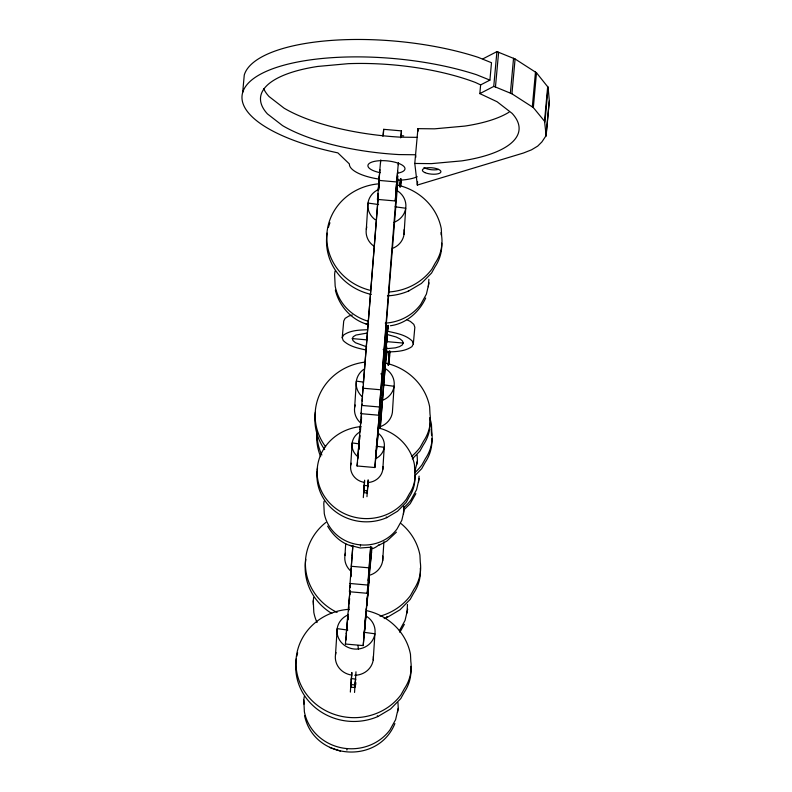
<?xml version="1.0" encoding="UTF-8"?>
<svg xmlns="http://www.w3.org/2000/svg" width="792" height="792" viewBox="0 0 792 792"><rect width="100%" height="100%" fill="white"/><g stroke="black" fill="none" stroke-linecap="round" stroke-linejoin="round"><path stroke-width="1.19" d="M366.241 609.325L369.428 575.517L363.211 645.589L345.431 644.035L349.896 591.178M378.041 433.719L374.844 467.527L357.073 465.973L360.875 420.215M397.643 175.972L395.248 200.96L377.467 199.396L379.922 169.676M401.108 136.432L401.465 130.878L383.694 129.324L383.328 134.868M363.211 645.589L365.666 615.869M374.844 467.527L377.299 437.808M395.248 200.96L397.168 177.408M352.826 545.322L349.421 591.733L367.191 593.287L368.438 584.565M350.717 575.903L351.222 568.003M378.616 427.175L381.071 397.455L378.823 415.226L361.053 413.672L378.21 196.02M362.172 401.059L362.35 397.841M355.489 680.328L355.974 671.814M367.726 486.862L368.062 480.843M368.132 479.744L367.429 491.515M367.191 593.287L370.607 546.886M378.823 415.226L397.723 175.824M335.491 654.786L337.184 628.63L347.797 630.086M350.727 465.151L352.163 442.916L359.043 443.857M344.946 555.548L345.718 543.659M354.668 407.286L356.351 381.13L363.429 382.1M366.3 229.225L367.993 203.069L378.596 204.524M350.351 692.089L350.836 684.575L355.034 684.941L354.549 692.456M346.896 750.073L346.995 748.588M350.896 686.09L351.856 672.487L351.292 679.962M363.31 497.594L364.637 480.19M360.419 546.143L360.499 544.886M363.855 491.198L364.231 485.437L367.795 485.753L367.201 492.99L363.637 492.673L364.092 487.644M366.963 496.673L367.339 490.783L363.775 490.466M355.093 686.456L355.578 679.031L351.381 678.655L350.668 687.169L354.865 687.535L355.41 681.625M382.803 469.537L384.239 447.312L376.22 446.213M373.22 659.954L374.913 633.798L364.3 632.343M382.675 560.716L383.912 541.698M404.029 234.392L405.722 208.237L395.109 206.791M346.51 631.056L346.322 634.095L346.411 633.56M401.029 179.556L400.554 185.675M362.587 393.555L363.122 386.328M363.3 383.922L378.17 198.208M351.4 565.587L352.024 557.162M364.162 486.545L364.558 481.298M380.101 428.62L386.486 351.272M378.942 181.239L378.348 189.466L378.972 183.912M346.579 630.125L347.272 621.562M396.723 182.804L396.129 191.02L397.317 179.527M376.319 449.381L375.725 457.598L376.913 446.104M379.586 415.612L380.18 407.385L379.002 418.879M364.686 627.442L364.092 635.659L366.409 611.78M388.922 363.736L389.515 355.519L388.525 365.003M390.04 351.133L388.941 364.577M378.705 189.862L378.992 186.169M352.113 555.954L352.806 547.341M370.785 546.44L368.32 580.684L371.547 552.153M380.259 428.284L385.496 363.063L387.318 350.935M399.871 186.021L400.445 178.844M399.98 186.348L400.554 179.21M388.139 365.28L389.288 350.925M388.347 364.409L389.397 351.311M379.031 180.16L379.398 175.854M361.548 417.285L361.192 421.502M350.005 594.267L350.381 590.802M380.15 405.692L380.596 401.297M385.536 355.469L384.496 369.082L385.674 357.588M400.574 186.516L401.207 178.992M368.518 583.744L368.953 579.358M378.477 185.764L380.467 162.647M396.257 187.318L398.237 164.211M359.518 436.243L357.954 456.034L358.291 453.281M361.202 422.284L361.518 418.592M347.361 620.482L347.886 614.305M349.292 602.653L349.638 598.534M379.041 179.22L378.923 180.398L396.703 181.952L397.703 171.23M376.299 448.529L378.645 421.77M379.615 416.453L377.259 443.213M384.625 365.379L386.06 349.292M364.667 626.591L366.211 608.84M366.983 605.236L368.547 585.446L366.815 602.87M360.499 430.363L360.736 426.71M348.658 610.701L348.916 606.949M380.497 163.132L380.784 159.905M360.093 429.709L361.528 413.117M359.687 439.402L359.974 435.382M348.46 607.771L349.965 591.376M347.856 619.71L348.054 617.463M398.277 164.696L398.465 162.538M377.873 431.264L380.071 406.504M387.318 334.382L383.615 379.022L386.229 351.658M386.635 342.758L387.437 333.927M386.417 349.51L386.615 347.351M386.031 354.697L386.328 351.4M386.526 349.114L386.734 346.827M242.679 92.446L244.263 75.042A148.767 50.866 5.2 0 1 478.2 57.351L491.495 62.717L489.911 80.121L480.625 84.912L475.477 82.487A130.175 44.51 5.2 0 0 348.203 63.677L317.869 66.429A130.175 44.51 5.2 0 0 267.468 113.929L282.506 125.581A130.175 44.51 5.2 0 0 398.97 154.579L415.572 154.757L415.85 157.162M365.775 349.925C357.855 348.213 349.232 346.441 343.243 340.59L342.213 337.709L343.728 321.007L345.124 318.344L348.846 316.067L352.321 315.028M355.034 684.941L355.578 679.031M387.823 325.502L380.427 403.267M388.179 325.314L387.635 331.284C396.218 333.165 405.742 334.709 412.286 341.065L413.325 343.946L411.929 346.619C404.534 351.816 394.96 351.618 386.298 351.995M482.991 58.806L496.911 51.619L515.087 58.984L536.491 72.775L548.084 87.288L549.321 100.703L546.163 135.511L541.896 141.926L537.718 146.094L531.521 149.827L523.462 153.014L417.325 185.071L414.78 163.459L417.938 128.65L434.541 128.829L464.874 126.076A130.175 44.51 5.2 0 0 509.018 112.197M417.325 185.071L417.622 181.804M413.325 343.946L414.84 327.245L413.81 324.364L410.424 321.473L407.118 319.839M414.78 163.459L431.373 163.637L461.706 160.885A130.175 44.51 5.2 0 0 512.117 113.385L497.069 101.732L479.833 93.614L480.625 84.912M479.833 93.614L493.753 86.427L496.911 51.619M546.163 135.511L544.53 121.235L533.333 107.583L511.929 93.793L495.455 87.001L498.623 52.193M510.394 93.02L513.553 58.212M511.929 93.793L515.087 58.984M532.333 106.742L535.491 71.943M533.333 107.583L536.491 72.775M544.53 121.235L547.698 86.427M544.926 122.097L548.084 87.288M545.926 136.323L549.321 100.703M358.727 449.935L359.162 445.203M347.718 620.235L348.044 616.671M347.312 625.63L346.866 630.323M400.049 187.11L400.821 178.903M398.039 178.933L379.952 402.623L387.664 326.443M388.417 365.171L389.713 351.509M378.576 189.179L379.012 184.526M361.221 417.325L361.508 414.315M358.39 453.42L357.855 459.004M358.667 449.549L359.142 444.55M350.222 587.664L350.44 585.337M347.312 624.611L346.748 630.412M400.158 186.942L400.811 180.2M372.012 547.282L368.795 581.328M382.902 136.283L383.694 129.324M378.15 193.476L377.467 199.396M362.3 404.95L362.38 404.128M345.906 640.193L346.431 634.976M400.683 137.848L401.465 130.878M396.703 181.952L396.822 180.774M388.07 325.512L384.942 357.083L384.526 353.45M355.618 685.011L355.865 682.664M357.548 462.132L357.073 465.973M351.034 576.754L351.311 574.319M350.173 587.268L350.42 585.139M345.431 644.035L345.569 643.282M428.333 286.763L428.878 279.319M403.455 514.048L403.851 506.296M416.701 464.815L417.414 460.875L417.127 455.053M418.493 482.377L419.097 476.111M406.979 613.077L407.474 604.484M397.525 712.315L398.237 708.375L397.96 702.553M429.046 282.813L426.393 294.139L420.7 304.445A47.401 44.54 3.7 0 1 385.239 323.136M404.068 510.701L401.811 520.324L396.97 529.076A40.293 37.858 3.7 0 1 355.291 544.104A40.293 37.858 3.7 0 1 324.274 513.533L323.789 503.653A40.293 37.858 3.7 0 1 324.096 501.207M414.76 472.2L417.414 460.875M419.206 478.437L416.552 489.763L410.86 500.059A47.401 44.54 3.7 0 1 403.455 507.84M407.692 609.137L405.049 620.463L399.356 630.769M398.237 708.375L395.594 719.7L389.902 729.996A47.401 44.54 3.7 0 1 340.857 747.668A47.401 44.54 3.7 0 1 304.366 711.711L303.801 700.088A47.401 44.54 3.7 0 1 304.257 696.623M361.053 413.672L361.439 412.404M342.213 337.709L343.609 335.046C350.45 330.205 359.291 330.056 367.359 329.739M366.637 346.797L355.459 342.738L353.034 340.659L352.292 338.59L353.291 336.679L355.954 335.056L367.528 332.987M386.872 334.422L396.129 336.976L400.079 338.927L402.504 341.005L403.237 343.065L402.247 344.975L399.584 346.609L395.426 347.846L385.942 348.747M425.69 298.02C419.374 312.068 405.989 323.779 390.387 325.74M415.859 493.634L410.207 503.672L403.593 510.187M399.831 632.372L404.346 624.343M394.891 723.571C378.031 765.349 313.79 759.825 304.564 715.641M412.315 458.885L419.928 451.093L423.393 444.837A43.342 40.729 3.7 0 0 429.739 417.691M414.958 475.586L421.72 468.656L425.185 462.399A43.342 40.729 3.7 0 0 431.878 438.778M396.416 532.155L386.793 541.124L378.784 545.351M317.087 471.418A49.064 46.104 3.7 0 0 386.793 517.621L397.574 511.216L406.207 502.385L409.147 497.069A36.838 34.62 3.7 0 0 414.691 475.18M384.189 618.562A57.727 54.242 3.7 0 0 387.377 617.285L400.059 609.751L410.216 599.356L413.681 593.099A43.342 40.729 3.7 0 0 420.295 568.3M296.357 658.657A57.727 54.242 3.7 0 0 318.889 710.424A57.727 54.242 3.7 0 0 377.913 716.522L390.605 708.979L400.762 698.593L404.217 692.337A43.342 40.729 3.7 0 0 410.721 666.349M371.2 547.183L360.34 547.995L349.886 545.312M417.146 137.353L400.554 137.174A130.175 44.51 5.2 0 1 284.09 108.177L269.042 96.525A130.175 44.51 5.2 0 1 263.617 88.526M401.356 135.68L403.722 135.887M352.292 338.59L366.854 339.867M386.258 341.58L403.237 343.065M383.14 349.519L385.506 349.727M380.813 373.883L383.18 374.091M362.786 388.209L380.556 389.763M361.508 405.415L379.289 406.979M351.153 566.27L368.923 567.824M349.876 583.476L367.646 585.041M383.477 384.843L394.079 386.298L392.396 412.454A19.048 17.899 3.7 0 1 380.714 426.512M493.753 86.427L495.455 87.001M365.31 323.542L368.25 324.552M368.636 324.68C352.143 320.691 339.204 306.385 335.363 290.09M352.717 546.282C341.778 543.777 333.115 535.61 327.611 526.116M340.382 751.123L329.541 747.381M489.911 80.121L476.626 74.755A148.767 50.866 5.2 0 0 259.509 74.735A148.767 50.866 5.2 0 0 337.857 152.876L349.391 163.954A37.194 12.721 5.2 0 0 379.586 179.19M357.944 645.44L358.42 648.994M417.938 128.65L418.226 131.056M441.035 232.551L441.144 234.907M431.254 429.343L431.541 435.244M313.721 597.396A47.401 44.54 3.7 0 0 313.256 600.851L313.83 612.473A47.401 44.54 3.7 0 0 317.067 622.532M313.256 600.851L313.454 604.87M303.801 700.088L303.999 704.108M417.255 176.764A37.194 12.721 5.2 0 1 396.406 180.289M380.101 172.686A18.592 6.356 5.2 0 1 370.597 162.617A18.592 6.356 5.2 0 1 398.96 163.499A18.592 6.356 5.2 0 1 397.396 173.23M438.461 169.429A9.296 3.178 5.2 0 1 423.938 167.488M320.641 456.657A57.727 54.242 3.7 0 1 316.879 432.234M414.612 472.903A57.727 54.242 3.7 0 0 421.968 464.864L425.433 458.608A43.342 40.729 3.7 0 0 431.788 431.452L431.442 424.373A57.727 54.242 3.7 0 0 429.997 418.612M321.859 455.053A57.727 54.242 3.7 0 1 316.919 433.145M360.895 423.175A19.048 17.899 3.7 0 1 355.163 404.999M384.833 368.339A19.048 17.899 3.7 0 1 394.208 385.14A19.048 17.899 3.7 0 1 382.397 400.356M362.587 397.02A19.048 17.899 3.7 0 1 363.716 369.359M411.899 456.152A57.727 54.242 3.7 0 0 420.176 447.302L423.641 441.045A43.342 40.729 3.7 0 0 429.987 413.889L429.64 406.811A57.727 54.242 3.7 0 0 385.773 363.142M325.631 446.787A57.727 54.242 3.7 0 1 364.963 362.112M324.671 449.599A57.727 54.242 3.7 0 1 315.345 412.335M296.782 656.321A57.727 54.242 3.7 0 1 297.643 652.846M377.923 716.562A16.721 2.742 66.6 0 1 377.279 715.691M349.272 609.286A57.727 54.242 3.7 0 0 303.554 689.951A57.727 54.242 3.7 0 0 401 694.802L404.464 688.535A43.342 40.729 3.7 0 0 410.82 661.389L410.474 654.311A57.727 54.242 3.7 0 0 366.597 610.632M373.369 656.439A19.048 17.899 3.7 0 1 354.747 675.269M351.757 675.081A19.048 17.899 3.7 0 1 335.996 652.499M365.666 615.829A19.048 17.899 3.7 0 1 370.29 643.203A19.048 17.899 3.7 0 1 340.867 641.906A19.048 17.899 3.7 0 1 347.728 615.047M331.789 613.463A57.727 54.242 3.7 0 1 305.811 559.419M380.031 616.186A57.727 54.242 3.7 0 0 410.464 595.564L413.929 589.307A43.342 40.729 3.7 0 0 420.275 562.152L419.928 555.073A57.727 54.242 3.7 0 0 401.069 523.591M337.095 612.414A57.727 54.242 3.7 0 1 325.928 522.413M387.387 617.324A16.721 2.742 66.6 0 1 386.743 616.463M382.704 556.043A19.048 17.899 3.7 0 1 368.636 575.487M351.183 571.438A19.048 17.899 3.7 0 1 345.451 553.262M378.893 544.817A19.048 17.899 3.7 0 1 372.685 548.618M404.059 229.72A19.048 17.899 3.7 0 1 392.347 248.45M373.478 245.867A19.048 17.899 3.7 0 1 366.795 226.938M396.475 190.278A19.048 17.899 3.7 0 1 405.851 207.078A19.048 17.899 3.7 0 1 394.04 222.295M375.17 219.711A19.048 17.899 3.7 0 1 378.536 189.486M368.052 321.196A47.401 44.54 3.7 0 1 335.174 286.15L334.61 274.527A47.401 44.54 3.7 0 1 335.065 271.072M387.446 295.852A57.727 54.242 3.7 0 0 408.721 290.961L421.413 283.427L431.561 273.042L435.026 266.775A43.342 40.729 3.7 0 0 441.718 243.154M371.28 294.436A57.727 54.242 3.7 0 1 327.155 233.105M328.442 227.294A57.727 54.242 3.7 0 1 329.947 222.8M408.731 291.001A16.721 2.742 66.6 0 1 408.415 290.595M388.852 291.991A57.727 54.242 3.7 0 0 431.808 269.24L435.273 262.984A43.342 40.729 3.7 0 0 441.619 235.828L441.283 228.749A57.727 54.242 3.7 0 0 396.267 184.833M370.389 290.367A57.727 54.242 3.7 0 1 326.918 233.363A57.727 54.242 3.7 0 1 378.913 183.813M317.206 470.23A49.064 46.104 3.7 0 1 317.562 467.844M386.803 517.661A14.216 2.327 66.6 0 1 386.248 516.919M361.003 426.581A49.064 46.104 3.7 0 0 323.938 495.634A49.064 46.104 3.7 0 0 406.415 499.158L409.355 493.842A36.838 34.62 3.7 0 0 414.76 470.755L414.463 464.746A49.064 46.104 3.7 0 0 378.398 427.908M382.922 466.557A16.187 15.216 3.7 0 1 368.785 482.457M364.558 482.407A16.187 15.216 3.7 0 1 351.153 463.201M378.13 433.165A16.187 15.216 3.7 0 1 375.269 458.855M358.271 457.053A16.187 15.216 3.7 0 1 360.192 431.828M424.967 172.626A9.296 3.178 5.2 0 0 440.56 172.567A9.296 3.178 5.2 0 0 429.462 167.676A9.296 3.178 5.2 0 0 424.967 172.626"/></g></svg>
